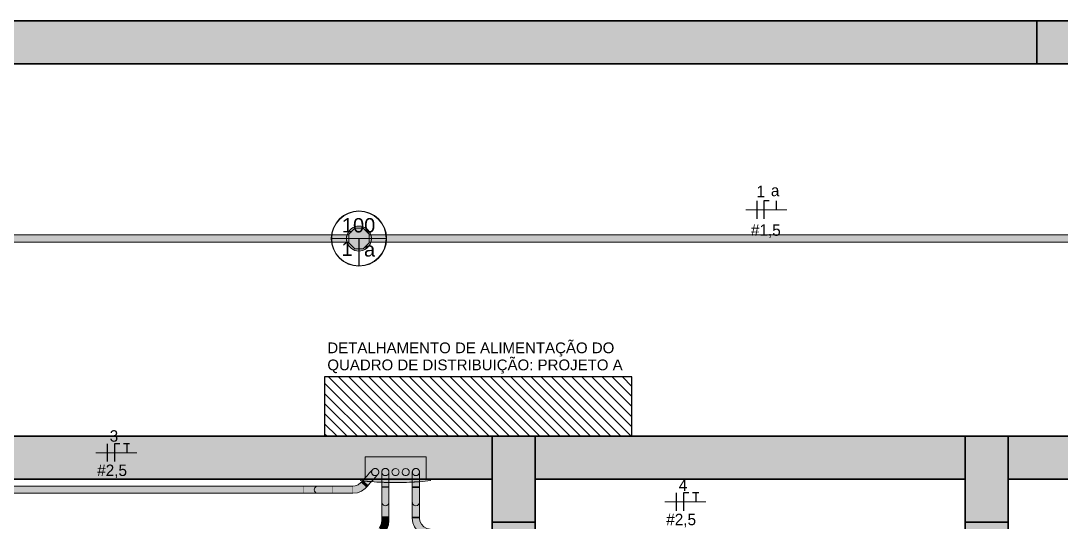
# Model space of a CAD drawing. Header units: metres. Extents: x 34 to 64.7, y -8.4 to 5.
# Drawn here: x 37.888 to 41.518, y 3.17 to 4.92 of the extents above; entities that cross this region are included whole.
import ezdxf

# ---------------------------------------------------------------- set-up
doc = ezdxf.new("R2010")
doc.units = ezdxf.units.M
doc.linetypes.add('Hidden 1_5', pattern=[0.0022, 0.0015, -0.0007])
for name, color, linetype, lineweight in [('A-COLS', 7, 'Continuous', 18), ('A-DETL', 7, 'Hidden 1_5', 18), ('A-DETL-GENF', 7, 'Continuous', 18), ('ARQ-PAR', 7, 'Continuous', 18), ('Dispositivos elétricos', 7, 'Continuous', 70), ('E-ELEC-EQPM', 7, 'Continuous', 70), ('E-LITE-EQPM-IDEN', 7, 'Continuous', 9), ('E-POWR-CNDT', 7, 'Continuous', 35), ('G-ANNO-TEXT', 7, 'Continuous', 9), ('Identificadores de dispositivos elétricos', 7, 'Continuous', 9), ('S-BEAM', 7, 'Continuous', 18)]:
    doc.layers.add(name, color=color, linetype=linetype, lineweight=lineweight)
for name, color, linetype, lineweight, true_color in [('A-DETL-THIN', 7, 'Continuous', 25, 0xc0c0c0), ('BASE ELETRICO__dwg', 7, 'Continuous', 18, 0x767676), ('Fase', 1, 'Continuous', 25, 0xff0000), ('Neutro', 5, 'Continuous', 25, 0x0000ff), ('Terra', 3, 'Continuous', 25, 0x00ff00)]:
    doc.layers.add(name, color=color, linetype=linetype, lineweight=lineweight, true_color=true_color)
doc.styles.add('Arial', font='arial.ttf', dxfattribs={"height": 0.05})
doc.styles.add('Arial_1', font='arial.ttf', dxfattribs={"height": 0.0375})
doc.styles.add('Century Gothic_1', font='GOTHIC.TTF', dxfattribs={"height": 0.04})

# ---------------------------------------------------------------- blocks, each defined once
blk = doc.blocks.new('IFC_ifc-1-PLANTA BAIXA - TÉRREO')
at = {"layer": 'A-COLS', "lineweight": 5, "true_color": 0xdfb68e, "transparency": 33554685}
for points in [[(41.4326, 4.77), (41.7326, 4.77), (41.7326, 4.92), (41.4326, 4.92)], [(39.6803, 3.17), (39.6826, 3.17), (39.6826, 3.47), (39.5326, 3.47), (39.5326, 3.17)], [(41.3326, 3.17), (41.3326, 3.47), (41.1826, 3.47), (41.1826, 3.17), (41.2648, 3.17)]]:
    blk.add_hatch(color=31, dxfattribs=at).paths.add_polyline_path(points)
at = {"layer": 'S-BEAM', "lineweight": 5, "true_color": 0xe6c9ab, "transparency": 33554675}
for points in [[(39.0466, 4.77), (41.4326, 4.77), (41.4326, 4.92), (36.7826, 4.92), (36.7826, 4.77), (38.4128, 4.77)], [(40.9479, 3.32), (41.1826, 3.32), (41.1826, 3.47), (39.6826, 3.47), (39.6826, 3.32), (40.3141, 3.32)], [(42.5868, 3.32), (43.7826, 3.32), (43.7826, 3.47), (43.7176, 3.47), (43.7176, 3.4672), (43.7221, 3.4672), (43.7221, 3.4642), (43.7176, 3.4642), (43.7176, 3.4571), (43.7181, 3.4571), (43.7181, 3.4329), (43.7176, 3.4329), (43.7175, 3.4225), (43.6981, 3.4225), (43.6981, 3.422), (43.6672, 3.422), (43.6672, 3.4225), (43.6476, 3.4226), (43.6476, 3.4329), (43.6472, 3.4329), (43.6471, 3.4423), (43.6324, 3.4508), (43.6261, 3.4546), (43.6145, 3.4607), (43.598, 3.47), (41.3326, 3.47), (41.3326, 3.32), (42.1476, 3.32), (42.1476, 3.3228), (42.1432, 3.3228), (42.1432, 3.3258), (42.1476, 3.3258), (42.1476, 3.3329), (42.1472, 3.3329), (42.1472, 3.3571), (42.1476, 3.3571), (42.1478, 3.3675), (42.1672, 3.3675), (42.1672, 3.368), (42.1981, 3.368), (42.1981, 3.3675), (42.2176, 3.3675), (42.2176, 3.3571), (42.2181, 3.3571), (42.2181, 3.3454), (42.2297, 3.3365), (42.2406, 3.3285), (42.2501, 3.3218), (42.2525, 3.32), (42.5852, 3.32)]]:
    blk.add_hatch(color=9, dxfattribs=at).paths.add_polyline_path(points)
h = blk.add_hatch(color=9, dxfattribs=at)
h.paths.add_polyline_path([(34.3326, 3.32), (35.2676, 3.32), (35.2676, 3.3228), (35.2632, 3.3228), (35.2632, 3.3258), (35.2676, 3.3258), (35.2676, 3.3329), (35.2672, 3.3329), (35.2672, 3.3571), (35.2676, 3.3571), (35.2678, 3.3675), (35.2872, 3.3675), (35.2872, 3.368), (35.3181, 3.368), (35.3181, 3.3675), (35.3376, 3.3674), (35.3376, 3.3571), (35.3381, 3.3571), (35.3381, 3.3329), (35.3376, 3.3329), (35.3376, 3.3258), (35.3421, 3.3258), (35.3421, 3.3228), (35.3376, 3.3228), (35.3376, 3.32), (35.8802, 3.32), (35.8804, 3.3402), (35.8801, 3.3493), (35.8804, 3.465), (35.8805, 3.47), (34.3326, 3.47)])
h.paths.add_polyline_path([(39.5326, 3.32), (39.5326, 3.47), (35.9049, 3.47), (35.9049, 3.4568), (35.9051, 3.4259), (35.9051, 3.3476), (35.9048, 3.3346), (35.9051, 3.32), (36.4676, 3.32), (36.4676, 3.3228), (36.4632, 3.3228), (36.4632, 3.3258), (36.4676, 3.3258), (36.4676, 3.3329), (36.4672, 3.3329), (36.4672, 3.3571), (36.4676, 3.3571), (36.4678, 3.3675), (36.4872, 3.3675), (36.4872, 3.368), (36.5181, 3.368), (36.5181, 3.3675), (36.5376, 3.3674), (36.5376, 3.3571), (36.5381, 3.3571), (36.5381, 3.3329), (36.5376, 3.3329), (36.5376, 3.3258), (36.5421, 3.3258), (36.5421, 3.3228), (36.5376, 3.3228), (36.5376, 3.32), (37.3076, 3.32), (37.3076, 3.3228), (37.3032, 3.3228), (37.3032, 3.3258), (37.3076, 3.3258), (37.3076, 3.3329), (37.3072, 3.3329), (37.3072, 3.3571), (37.3076, 3.3571), (37.3078, 3.3675), (37.3272, 3.3675), (37.3272, 3.368), (37.3581, 3.368), (37.3581, 3.3675), (37.3776, 3.3674), (37.3776, 3.3571), (37.3781, 3.3571), (37.3781, 3.3575), (37.4699, 3.3574), (37.4859, 3.3571), (37.4952, 3.3574), (37.5017, 3.3572), (37.504, 3.3575), (37.5073, 3.3571), (37.5109, 3.3554), (37.5131, 3.3535), (37.515, 3.3508), (37.5162, 3.3475), (37.5165, 3.345), (37.5163, 3.3418), (37.5165, 3.32), (39.0857, 3.32), (39.089, 3.3235), (39.089, 3.3987), (39.302, 3.3987), (39.302, 3.32), (39.3635, 3.32)])
h.paths.add_polyline_path([(37.3829, 3.32), (37.4915, 3.32), (37.4915, 3.3325), (37.3781, 3.3325), (37.3781, 3.3329), (37.3776, 3.3329), (37.3776, 3.3258), (37.3821, 3.3258), (37.3821, 3.3228), (37.3776, 3.3228), (37.3776, 3.32), (37.3826, 3.32)])
h = blk.add_hatch(color=9, dxfattribs=at)
h.paths.add_polyline_path([(39.5326, 2.775), (39.6826, 2.775), (39.6826, 3.1212), (39.5326, 3.1212), (39.5326, 2.7957)])
h.paths.add_polyline_path([(39.5326, 3.1462), (39.6826, 3.1462), (39.6826, 3.17), (39.5326, 3.17)])
h = blk.add_hatch(color=9, dxfattribs=at)
h.paths.add_polyline_path([(41.1826, 2.775), (41.3326, 2.775), (41.3326, 3.1188), (41.3298, 3.1199), (41.3191, 3.1212), (41.1826, 3.1212), (41.1826, 2.85)])
h.paths.add_polyline_path([(41.3326, 3.1449), (41.3326, 3.17), (41.1826, 3.17), (41.1826, 3.1462), (41.3201, 3.1462), (41.3323, 3.145)])
at = {"layer": 'A-COLS', "color": 9, "lineweight": 35, "true_color": 0xe5c8aa}
for p, q in [((41.4326, 4.92), (41.4326, 4.77)), ((41.4326, 4.77), (41.4326, 4.92)), ((41.4326, 4.92), (41.4326, 4.77)), ((41.4326, 4.77), (41.4326, 4.92)), ((39.5326, 3.47), (39.5326, 3.32)), ((39.5326, 3.32), (39.5326, 3.47)), ((39.6826, 3.32), (39.6826, 3.47)), ((39.6826, 3.47), (39.6826, 3.32)), ((39.6826, 3.32), (39.6826, 3.47)), ((39.6826, 3.47), (39.6826, 3.32)), ((39.6826, 3.32), (39.6826, 3.47)), ((39.6826, 3.47), (39.6826, 3.32)), ((41.1826, 3.47), (41.1826, 3.32)), ((41.1826, 3.32), (41.1826, 3.47)), ((41.1826, 3.47), (41.1826, 3.32)), ((41.1826, 3.32), (41.1826, 3.47)), ((41.1826, 3.47), (41.1826, 3.32)), ((41.1826, 3.32), (41.1826, 3.47)), ((41.3326, 3.32), (41.3326, 3.47)), ((41.3326, 3.47), (41.3326, 3.32)), ((39.5326, 3.32), (39.5326, 3.17)), ((39.5326, 3.17), (39.5326, 3.32)), ((39.6826, 3.17), (39.6826, 3.32)), ((39.6826, 3.32), (39.6826, 3.17)), ((39.6826, 3.17), (39.6826, 3.32)), ((39.6826, 3.32), (39.6826, 3.17)), ((41.1826, 3.32), (41.1826, 3.17)), ((41.1826, 3.17), (41.1826, 3.32)), ((41.1826, 3.32), (41.1826, 3.17)), ((41.1826, 3.17), (41.1826, 3.32)), ((41.3326, 3.2301), (41.3326, 3.32)), ((41.3326, 3.32), (41.3326, 3.2301)), ((39.5326, 3.17), (39.6826, 3.17)), ((39.6826, 3.17), (39.5326, 3.17)), ((39.5326, 3.17), (39.6826, 3.17)), ((39.6826, 3.17), (39.5326, 3.17)), ((39.5326, 3.17), (39.6826, 3.17)), ((39.6826, 3.17), (39.5326, 3.17)), ((41.1826, 3.17), (41.3326, 3.17)), ((41.3326, 3.17), (41.1826, 3.17)), ((41.1826, 3.17), (41.3326, 3.17)), ((41.3326, 3.17), (41.1826, 3.17)), ((41.1826, 3.17), (41.3326, 3.17)), ((41.3326, 3.17), (41.1826, 3.17))]:
    blk.add_line(p, q, dxfattribs=at)
at = {"layer": 'A-COLS', "color": 31, "lineweight": 35, "true_color": 0xdeb58e}
for p, q in [((41.7326, 4.92), (41.4326, 4.92)), ((41.4326, 4.92), (41.7326, 4.92)), ((41.7326, 4.92), (41.4326, 4.92)), ((41.4326, 4.92), (41.7326, 4.92)), ((41.4326, 4.77), (41.7326, 4.77)), ((41.7326, 4.77), (41.4326, 4.77)), ((41.4326, 4.77), (41.7326, 4.77)), ((41.7326, 4.77), (41.4326, 4.77)), ((39.6826, 3.47), (39.5326, 3.47)), ((39.5326, 3.47), (39.6826, 3.47)), ((39.6826, 3.47), (39.5326, 3.47)), ((39.5326, 3.47), (39.5326, 3.17)), ((39.5326, 3.17), (39.5326, 3.47)), ((39.5326, 3.47), (39.6826, 3.47)), ((39.6826, 3.47), (39.5326, 3.47)), ((39.5326, 3.47), (39.5326, 3.17)), ((39.5326, 3.17), (39.5326, 3.47)), ((39.5326, 3.47), (39.6826, 3.47)), ((41.3326, 3.47), (41.1826, 3.47)), ((41.1826, 3.47), (41.3326, 3.47)), ((41.3326, 3.47), (41.1826, 3.47)), ((41.1826, 3.47), (41.3326, 3.47)), ((41.3326, 3.47), (41.1826, 3.47)), ((41.1826, 3.47), (41.3326, 3.47)), ((41.3326, 3.17), (41.3326, 3.47)), ((41.3326, 3.47), (41.3326, 3.17)), ((41.3326, 3.17), (41.3326, 3.47)), ((41.3326, 3.47), (41.3326, 3.17)), ((41.3326, 3.17), (41.3326, 3.2301)), ((41.3326, 3.2301), (41.3326, 3.17))]:
    blk.add_line(p, q, dxfattribs=at)
at = {"layer": 'A-COLS', "color": 252, "lineweight": 35, "true_color": 0x8e8e8e}
for p, q in [((41.4326, 4.92), (41.4326, 4.77)), ((41.7326, 4.92), (41.4326, 4.92)), ((41.4326, 4.77), (41.7326, 4.77)), ((39.6826, 3.47), (39.5326, 3.47)), ((39.5326, 3.47), (39.5326, 3.17)), ((39.6826, 3.17), (39.6826, 3.47)), ((41.3326, 3.47), (41.1826, 3.47)), ((41.1826, 3.47), (41.1826, 3.17)), ((41.3326, 3.17), (41.3326, 3.47)), ((39.5326, 3.17), (39.6826, 3.17)), ((41.1826, 3.17), (41.3326, 3.17))]:
    blk.add_line(p, q, dxfattribs=at)
at = {"layer": 'A-COLS', "color": 9, "lineweight": 35, "true_color": 0xe1c6a9}
for p, q in [((39.6826, 3.17), (39.6826, 3.32)), ((39.6826, 3.32), (39.6826, 3.17)), ((41.1826, 3.32), (41.1826, 3.17)), ((41.1826, 3.17), (41.1826, 3.32))]:
    blk.add_line(p, q, dxfattribs=at)
at = {"layer": 'S-BEAM', "color": 9, "lineweight": 35, "true_color": 0xe5c8ab}
for p, q in [((41.4326, 4.92), (36.7826, 4.92)), ((36.7826, 4.92), (41.4326, 4.92)), ((36.7826, 4.92), (41.4326, 4.92)), ((41.4326, 4.92), (41.4326, 4.77)), ((41.4326, 4.77), (41.4326, 4.92)), ((41.4326, 4.92), (41.4326, 4.77)), ((41.4326, 4.77), (41.4326, 4.92)), ((41.4326, 4.77), (41.4326, 4.92)), ((36.7826, 4.77), (41.4326, 4.77)), ((36.7826, 4.77), (41.4326, 4.77)), ((36.7826, 4.77), (41.4326, 4.77)), ((34.3326, 3.47), (39.5326, 3.47)), ((39.5326, 3.47), (39.5326, 3.32)), ((39.5326, 3.32), (39.5326, 3.47)), ((39.5326, 3.32), (39.5326, 3.47)), ((39.6826, 3.47), (39.6826, 3.32)), ((39.6826, 3.32), (39.6826, 3.47)), ((41.1826, 3.47), (39.6826, 3.47)), ((39.6826, 3.47), (41.1826, 3.47)), ((39.6826, 3.47), (39.6826, 3.32)), ((39.6826, 3.32), (39.6826, 3.47)), ((41.1826, 3.47), (39.6826, 3.47)), ((39.6826, 3.47), (41.1826, 3.47)), ((39.6826, 3.47), (39.6826, 3.32)), ((39.6826, 3.32), (39.6826, 3.47)), ((39.6826, 3.47), (41.1826, 3.47)), ((39.6826, 3.47), (39.6826, 3.32)), ((41.1826, 3.47), (41.1826, 3.32)), ((41.1826, 3.32), (41.1826, 3.47)), ((41.1826, 3.47), (41.1826, 3.32)), ((41.1826, 3.32), (41.1826, 3.47)), ((41.1826, 3.47), (41.1826, 3.32)), ((41.1826, 3.32), (41.1826, 3.47)), ((41.1826, 3.32), (41.1826, 3.47)), ((41.3326, 3.47), (41.3326, 3.32)), ((41.3326, 3.32), (41.3326, 3.47)), ((41.3326, 3.47), (43.7826, 3.47)), ((41.3326, 3.47), (41.3326, 3.32)), ((34.3326, 3.32), (39.5326, 3.32)), ((39.6826, 3.32), (41.1826, 3.32)), ((39.6826, 3.32), (41.1826, 3.32)), ((39.6826, 3.32), (41.1826, 3.32)), ((39.6826, 3.32), (41.1826, 3.32)), ((39.6826, 3.32), (41.1826, 3.32)), ((41.3326, 3.32), (43.7826, 3.32)), ((39.5326, 3.17), (39.6826, 3.17)), ((39.6826, 3.17), (39.5326, 3.17)), ((39.5326, 0.3), (39.5326, 3.17)), ((39.6826, 3.17), (39.5326, 3.17)), ((39.6826, 0.3), (39.6826, 3.17)), ((41.1826, 3.17), (41.3326, 3.17)), ((41.3326, 3.17), (41.1826, 3.17)), ((41.1826, 0.3), (41.1826, 3.17)), ((41.3326, 3.17), (41.1826, 3.17)), ((41.3326, 0.3), (41.3326, 3.17))]:
    blk.add_line(p, q, dxfattribs=at)
at = {"layer": 'S-BEAM', "color": 9, "lineweight": 35, "true_color": 0xe3c7ab}
for p, q in [((41.4326, 4.92), (36.7826, 4.92)), ((36.7826, 4.92), (41.4326, 4.92)), ((36.7826, 4.77), (41.4326, 4.77)), ((36.7826, 4.77), (41.4326, 4.77)), ((39.5326, 3.47), (34.3326, 3.47)), ((34.3326, 3.47), (39.5326, 3.47)), ((41.1826, 3.47), (39.6826, 3.47)), ((39.6826, 3.47), (41.1826, 3.47)), ((43.7826, 3.47), (41.3326, 3.47)), ((41.3326, 3.47), (43.7826, 3.47)), ((34.3326, 3.32), (39.5326, 3.32)), ((34.3326, 3.32), (39.5326, 3.32)), ((39.6826, 3.32), (41.1826, 3.32)), ((39.6826, 3.32), (41.1826, 3.32)), ((41.3326, 3.32), (43.7826, 3.32)), ((41.3326, 3.32), (43.7826, 3.32)), ((39.5326, 3.17), (39.5326, 0.3)), ((39.5326, 0.3), (39.5326, 3.17)), ((39.6826, 0.3), (39.6826, 3.17)), ((39.6826, 0.3), (39.6826, 3.17)), ((41.1826, 3.17), (41.1826, 0.3)), ((41.1826, 0.3), (41.1826, 3.17)), ((41.3326, 0.3), (41.3326, 3.17)), ((41.3326, 0.3), (41.3326, 3.17))]:
    blk.add_line(p, q, dxfattribs=at)
at = {"layer": 'S-BEAM', "color": 253, "lineweight": 35, "true_color": 0xababab}
for p, q in [((41.4326, 4.92), (36.7826, 4.92)), ((41.4326, 4.92), (41.4326, 4.77)), ((36.7826, 4.77), (41.4326, 4.77)), ((39.5326, 3.47), (34.3326, 3.47)), ((39.6826, 3.32), (39.6826, 3.47)), ((41.1826, 3.47), (39.6826, 3.47)), ((41.1826, 3.47), (41.1826, 3.32)), ((43.7826, 3.47), (41.3326, 3.47)), ((34.3326, 3.32), (39.5326, 3.32)), ((39.6826, 3.32), (41.1826, 3.32)), ((41.3326, 3.32), (43.7826, 3.32)), ((39.5326, 3.17), (39.6826, 3.17)), ((39.5326, 3.17), (39.5326, 0.3)), ((39.6826, 0.3), (39.6826, 3.17)), ((41.1826, 3.17), (41.3326, 3.17)), ((41.1826, 3.17), (41.1826, 0.3)), ((41.3326, 0.3), (41.3326, 3.17))]:
    blk.add_line(p, q, dxfattribs=at)
at = {"layer": 'S-BEAM', "color": 31, "lineweight": 35, "true_color": 0xdeb58e}
for p, q in [((39.5326, 3.47), (39.5326, 3.32)), ((41.3326, 3.32), (41.3326, 3.47))]:
    blk.add_line(p, q, dxfattribs=at)
blk = doc.blocks.new('BASE ELETRICO__dwg-8227098-PLANTA BAIXA - TÉRREO')
at = {"layer": 'ARQ-PAR', "color": 252, "true_color": 0x8e8e8e}
blk.add_line((39.048, 3.32), (37.5329, 3.32), dxfattribs=at)
at = {"layer": 'ARQ-PAR', "color": 252, "true_color": 0x8e8e8e, "flags": 128}
for points in [[(33.9763, 0.2), (34.0326, 0.2), (34.0326, 4.92), (44.1168, 4.92)], [(36.4826, 4.92), (36.4826, 4.77), (41.7326, 4.77), (41.7326, 4.92)], [(35.9277, 3.47), (39.6826, 3.47), (39.6826, 3.1712)], [(43.5473, 3.47), (41.1826, 3.47), (41.1826, 3.1712)], [(39.5326, 3.1712), (39.5326, 3.32), (39.343, 3.32)], [(41.3326, 3.1667), (41.3326, 3.32), (42.1182, 3.32)]]:
    blk.add_lwpolyline(points, dxfattribs=at)
blk = doc.blocks.new('Quadro de Distribuição 6-8 Disjuntores de embutir em PVC - Quadro de Distribuição 6-8 Disjuntores de embutir em PVC-8292134-PLANTA BAIXA - TÉRREO')
at = {"layer": 'E-ELEC-EQPM', "lineweight": 18, "true_color": 0xfbfbfb}
h = blk.add_hatch(color=7, dxfattribs=at)
h.paths.add_polyline_path([(0.023, 0.0108), (-0.0409, 0.0108), (-0.0588, 0.0096), (-0.0586, 0), (0.0231, 0), (0.0233, 0.0108)])
h.paths.add_polyline_path([(0.0477, 0.0104), (0.0479, 0), (0.0766, 0), (0.0838, 0.0078), (0.0479, 0.0103)])
h.paths.add_polyline_path([(-0.0833, 0.0078), (-0.1225, 0.005), (-0.1225, 0), (-0.0834, 0), (-0.0833, 0.0065)])
h.paths.add_polyline_path([(0.115, 0.0055), (0.1098, 0), (0.1225, 0), (0.1225, 0.005), (0.1186, 0.0053)])
blk.add_hatch(color=7, dxfattribs=at).paths.add_polyline_path([(0.0103, 0), (-0.0586, 0), (-0.0586, -0.0035), (-0.0588, -0.0188), (-0.0585, -0.0251), (-0.059, -0.0284), (-0.0602, -0.0313), (-0.063, -0.0345), (-0.0657, -0.0362), (-0.0678, -0.0371), (-0.071, -0.0375), (-0.0742, -0.0371), (-0.0779, -0.0353), (-0.08, -0.0336), (-0.0818, -0.0313), (-0.0832, -0.0274), (-0.0833, -0.0236), (-0.0832, -0.0218), (-0.0832, -0.0188), (-0.0835, -0.0116), (-0.0835, 0), (-0.1065, 0), (-0.1065, -0.0787), (0.1065, -0.0787), (0.1065, -0.0035), (0.0877, -0.0245), (0.084, -0.0288), (0.0803, -0.0333), (0.0779, -0.0355), (0.0749, -0.0369), (0.0708, -0.0374), (0.0685, -0.0372), (0.0654, -0.0362), (0.0627, -0.0343), (0.0605, -0.0318), (0.0591, -0.0288), (0.0586, -0.0248), (0.0591, -0.0215), (0.0598, -0.0194), (0.0626, -0.0159), (0.0641, -0.0143), (0.0676, -0.0104), (0.0743, -0.0026), (0.0762, 0), (0.0479, 0), (0.0479, -0.0035), (0.0477, -0.0188), (0.048, -0.0251), (0.0475, -0.0284), (0.0463, -0.0313), (0.0435, -0.0345), (0.0417, -0.0358), (0.0387, -0.0371), (0.0355, -0.0375), (0.0323, -0.0371), (0.0286, -0.0353), (0.0265, -0.0336), (0.0247, -0.0313), (0.0233, -0.0274), (0.0232, -0.0236), (0.0233, -0.0218), (0.0233, -0.0188), (0.023, -0.0116), (0.023, 0), (0.0214, 0)])
at = {"layer": 'A-DETL'}
for p, q in [((-0.0834, 0), (-0.0587, 0)), ((0.0231, 0), (0.0478, 0)), ((0.0767, 0), (0.1097, 0)), ((0.1065, 0), (0.1065, -0.0034))]:
    blk.add_line(p, q, dxfattribs=at)
for centre, radius, start, end in [((0, -1.1325), 1.1441, 92.9497, 94.1732), ((0, -1.1325), 1.1441, 87.6124, 88.8271), ((0, -1.1325), 1.1441, 84.231, 85.7921), ((-0.071, -0.025), 0.0125, 360, 180), ((-0.071, -0.025), 0.0125, 195, 360), ((0.0355, -0.025), 0.0125, 360, 180), ((0.0355, -0.025), 0.0125, 195, 360), ((0.071, -0.025), 0.0125, 181.8582, 188.8803), ((0.071, -0.025), 0.0125, 166.8582, 173.8803), ((0.071, -0.025), 0.0125, 196.8582, 203.8803), ((0.071, -0.025), 0.0125, 152.0279, 158.8803), ((0.071, -0.025), 0.0125, 210, 218.8803), ((0.071, -0.025), 0.0125, 135, 142.5616), ((0.071, -0.025), 0.0125, 225, 233.8803), ((0.071, -0.025), 0.0125, 360, 129.0392), ((0.071, -0.025), 0.0125, 241.8582, 248.8803), ((0.071, -0.025), 0.0125, 300, 308.8803), ((0.071, -0.025), 0.0125, 315, 360), ((0.071, -0.025), 0.0125, 256.8582, 263.8803), ((0.071, -0.025), 0.0125, 271.8582, 278.8803), ((0.071, -0.025), 0.0125, 286.8582, 293.8803)]:
    blk.add_arc(centre, radius, start, end, dxfattribs=at)
at = {"layer": 'E-ELEC-EQPM', "lineweight": 18}
for p, q in [((-0.1225, 0.005), (-0.1225, 0)), ((-0.1225, 0), (-0.0834, 0)), ((-0.1065, -0.0787), (-0.1065, 0)), ((-0.0586, 0), (0.0231, 0)), ((0.0479, 0), (0.0766, 0)), ((0.1098, 0), (0.1225, 0)), ((0.1225, 0), (0.1225, 0.005)), ((0.1065, -0.0035), (0.1065, -0.0787)), ((0.1065, -0.0787), (-0.1065, -0.0787))]:
    blk.add_line(p, q, dxfattribs=at)
for centre, radius, start, end in [((0, -1.1325), 1.1441, 94.1757, 96.1468), ((0, -1.1325), 1.1441, 88.8295, 92.9472), ((0, -1.1325), 1.1441, 85.7946, 87.6099), ((0, -1.1325), 1.1441, 83.8532, 84.2285), ((-0.071, -0.025), 0.0125, 180, 195), ((-0.0355, -0.025), 0.0125, 360, 180), ((-0.0355, -0.025), 0.0125, 180, 360), ((0, -0.025), 0.0125, 360, 180), ((0, -0.025), 0.0125, 180, 360), ((0.0355, -0.025), 0.0125, 180, 195), ((0.071, -0.025), 0.0125, 174.1083, 180), ((0.071, -0.025), 0.0125, 180, 181.6302), ((0.071, -0.025), 0.0125, 189.1083, 196.6302), ((0.071, -0.025), 0.0125, 159.1083, 166.6302), ((0.071, -0.025), 0.0125, 204.1083, 210), ((0.071, -0.025), 0.0125, 142.7896, 151.7998), ((0.071, -0.025), 0.0125, 219.1083, 225), ((0.071, -0.025), 0.0125, 129.2672, 135), ((0.071, -0.025), 0.0125, 234.1083, 241.6302), ((0.071, -0.025), 0.0125, 294.1083, 300), ((0.071, -0.025), 0.0125, 309.1083, 315), ((0.071, -0.025), 0.0125, 249.1083, 256.6302), ((0.071, -0.025), 0.0125, 264.1083, 271.6302), ((0.071, -0.025), 0.0125, 279.1083, 286.6302)]:
    blk.add_arc(centre, radius, start, end, dxfattribs=at)
blk = doc.blocks.new('PVC Corrugado Amarelo_Caixa de Octogonal 4x4 - PVC Corrugado Amarelo_Caixa de Octogonal 4x4-V17-PLANTA BAIXA - TÉRREO')
at = {"layer": 'Dispositivos elétricos', "linetype": 'Hidden 1_5', "lineweight": 18, "true_color": 0xffff00}
h = blk.add_hatch(color=2, dxfattribs=at)
h.paths.add_polyline_path([(0, -0.0435), (0.0121, -0.0417), (0.0218, -0.0377), (0.0308, -0.0308), (0.038, -0.0209), (0.0415, -0.0125), (0.0358, -0.0125), (0.0358, -0.0148), (0.0148, -0.0358), (-0.0148, -0.0358), (-0.0358, -0.0148), (-0.0358, -0.0125), (-0.0415, -0.0125), (-0.0377, -0.0217), (-0.0308, -0.0308), (-0.0214, -0.0378), (-0.0113, -0.042), (-0.0016, -0.0433)])
h.paths.add_polyline_path([(-0.0381, 0.0125), (-0.0358, 0.0125), (-0.0358, 0.0148), (-0.0148, 0.0358), (0.0148, 0.0358), (0.0358, 0.0148), (0.0358, 0.0125), (0.0415, 0.0125), (0.0377, 0.0218), (0.0308, 0.0308), (0.0218, 0.0377), (0.0113, 0.042), (0, 0.0435), (-0.0121, 0.0417), (-0.0217, 0.0377), (-0.031, 0.0304), (-0.0377, 0.0218), (-0.0414, 0.0125), (-0.04, 0.0125)])
blk.add_hatch(color=2, dxfattribs=at).paths.add_polyline_path([(-0.0148, -0.0358), (0.0148, -0.0358), (0.0358, -0.0148), (0.0358, 0.0148), (0.0148, 0.0358), (-0.0148, 0.0358), (-0.0358, 0.0148), (-0.0358, -0.0148), (-0.0211, -0.0295)])
at = {"layer": 'A-DETL'}
for start, end in [(163.2919, 180), (180, 196.7081), (360, 16.7093), (343.2907, 360)]:
    blk.add_arc((0, 0), 0.0435, start, end, dxfattribs=at)
at = {"layer": 'Dispositivos elétricos', "lineweight": 18}
for p, q in [((-0.0148, 0.0358), (-0.0358, 0.0148)), ((-0.0358, 0.0148), (-0.0358, -0.0148)), ((0.0148, 0.0358), (-0.0148, 0.0358)), ((0.0358, 0.0148), (0.0148, 0.0358)), ((0.0358, -0.0148), (0.0358, 0.0148)), ((-0.0358, -0.0148), (-0.0148, -0.0358)), ((-0.0148, -0.0358), (0.0148, -0.0358)), ((0.0148, -0.0358), (0.0358, -0.0148))]:
    blk.add_line(p, q, dxfattribs=at)
for start, end in [(16.7748, 163.2263), (196.7737, 343.2252)]:
    blk.add_arc((0, 0), 0.0435, start, end, dxfattribs=at)
blk = doc.blocks.new('Tag de Luminárias de Teto 2 - Tag de Luminárias de Teto 2-3493498-PLANTA BAIXA - TÉRREO')
at = {"layer": 'E-LITE-EQPM-IDEN'}
for p, q in [((-0.00386, 0), (0.00386, 0)), ((-0.0038, 0.00001), (0.0038, 0.00001)), ((0, 0), (0, -0.00386)), ((-0.00004, -0.00001), (-0.0038, -0.00001)), ((-0.00004, -0.00381), (-0.00004, -0.00001)), ((0.00004, -0.00001), (0.00004, -0.00381)), ((0.0038, -0.00001), (0.00004, -0.00001))]:
    blk.add_line(p, q, dxfattribs=at)
blk.add_circle((0, 0), 0.00386, dxfattribs=at)
for centre, start, end in [((0, 0.00001), 360, 180), ((0, -0.00001), 180, 269.411), ((0, -0.00001), 270.589, 360)]:
    blk.add_arc(centre, 0.0038, start, end, dxfattribs=at)
blk = doc.blocks.new('Fiação_PEX_Tags Eletrical Fixtures - 2_ FNT-4480792-PLANTA BAIXA - TÉRREO')
at = {"layer": 'Fase'}
blk.add_line((-0.00098, 0.00125), (-0.00098, -0.00125), dxfattribs=at)
at = {"layer": 'Identificadores de dispositivos elétricos'}
blk.add_line((-0.00257, 0), (0.00315, 0), dxfattribs=at)
at = {"layer": 'Neutro'}
for p, q in [((0.00002, 0.00125), (0.00002, -0.00125)), ((0.00002, 0.00125), (0.00002, -0.00077)), ((0.00076, 0.00125), (0.00002, 0.00125))]:
    blk.add_line(p, q, dxfattribs=at)
at = {"layer": 'Terra'}
for p, q in [((0.00215, 0.00125), (0.00129, 0.00125)), ((0.00175, 0.00125), (0.00175, 0))]:
    blk.add_line(p, q, dxfattribs=at)
blk = doc.blocks.new('Fiação_PEX_Tags Lighting Fixture - 6_ FNR-4481217-PLANTA BAIXA - TÉRREO')
at = {"layer": 'E-LITE-EQPM-IDEN', "color": 1, "lineweight": 25, "true_color": 0xff0000}
blk.add_line((-0.00161, -0.0014), (-0.00161, -0.0039), dxfattribs=at)
at = {"layer": 'E-LITE-EQPM-IDEN', "color": 5, "lineweight": 25, "true_color": 0x0000ff}
for p, q in [((-0.00061, -0.0014), (-0.00061, -0.0039)), ((-0.00061, -0.0014), (-0.00061, -0.00342)), ((0.00011, -0.0014), (-0.00061, -0.0014))]:
    blk.add_line(p, q, dxfattribs=at)
at = {"layer": 'E-LITE-EQPM-IDEN', "lineweight": 25}
blk.add_line((0.00111, -0.0014), (0.00111, -0.00265), dxfattribs=at)
at = {"layer": 'E-LITE-EQPM-IDEN'}
for p in [(-0.00312, -0.00265), (-0.00312, -0.00265), (-0.00312, -0.00265), (-0.00312, -0.00265), (-0.00312, -0.00265), (-0.00312, -0.00265), (-0.00312, -0.00265), (-0.00312, -0.00265), (-0.00312, -0.00265), (-0.00312, -0.00265), (-0.00312, -0.00265), (-0.00312, -0.00265), (-0.00312, -0.00265), (-0.00312, -0.00265), (-0.00312, -0.00265), (-0.00312, -0.00265), (-0.00312, -0.00265), (-0.00312, -0.00265), (-0.00312, -0.00265), (-0.00312, -0.00265), (-0.00312, -0.00265), (-0.00312, -0.00265), (-0.00268, -0.00265)]:
    blk.add_line(p, (0.0026, -0.00265), dxfattribs=at)

msp = doc.modelspace()

# ---------------------------------------------------------------- hatches: boundary and pattern name
at = {"layer": 'A-DETL-GENF', "lineweight": 25}
h = msp.add_hatch(dxfattribs=at)
h.set_pattern_fill('FP_1', color=256, style=0, pattern_type=2)
h.set_pattern_definition([(135, (0, 0), (-0.01767767, -0.01767767), [])])
h.paths.add_polyline_path([(39.5326, 3.47), (40.0198, 3.47), (40.0198, 3.6771), (38.9481, 3.6771), (38.9481, 3.47), (39.3635, 3.47)])
at = {"layer": 'E-POWR-CNDT', "lineweight": 5, "true_color": 0xffff00}
for points in [[(37.779, 4.16), (39.0321, 4.16), (39.0321, 4.1725), (36.1037, 4.1725), (36.1037, 4.16), (36.5114, 4.16)], [(36.1037, 4.1475), (39.0321, 4.1475), (39.0321, 4.16), (36.1037, 4.16), (36.1037, 4.1479)], [(39.6803, 4.16), (42.0321, 4.16), (42.0321, 4.1725), (39.1037, 4.1725), (39.1037, 4.16), (39.3635, 4.16)], [(39.1037, 4.1475), (42.0321, 4.1475), (42.0321, 4.16), (39.1037, 4.16), (39.1037, 4.1479)], [(39.0912, 3.3077), (39.1328, 3.3543), (39.1296, 3.3563), (39.127, 3.3572), (39.1229, 3.3573), (39.12, 3.3566), (39.1172, 3.3551), (39.1141, 3.3522), (39.1078, 3.3445), (39.0986, 3.3347), (39.0857, 3.32), (39.0819, 3.316), (39.0904, 3.3084)], [(39.1005, 3.2994), (39.1095, 3.31), (39.1258, 3.3278), (39.1323, 3.3354), (39.1343, 3.3375), (39.1364, 3.3415), (39.1368, 3.3435), (39.1368, 3.3465), (39.1361, 3.3495), (39.1349, 3.3519), (39.1328, 3.3543), (39.0912, 3.3077), (39.1002, 3.2997)], [(39.1475, 3.295), (39.16, 3.295), (39.16, 3.3575), (39.1565, 3.357), (39.1537, 3.3558), (39.1511, 3.3538), (39.1492, 3.3513), (39.1478, 3.3476), (39.1475, 3.3435), (39.1478, 3.3333), (39.1476, 3.32), (39.1477, 3.3016)], [(39.16, 3.295), (39.1725, 3.2952), (39.1722, 3.3092), (39.1724, 3.3334), (39.1722, 3.3431), (39.1725, 3.345), (39.1717, 3.3491), (39.1703, 3.3519), (39.1679, 3.3545), (39.1654, 3.3562), (39.1622, 3.3572), (39.16, 3.3575), (39.16, 3.3072)], [(39.254, 3.295), (39.2665, 3.295), (39.2665, 3.3575), (39.2632, 3.3571), (39.2602, 3.3558), (39.2576, 3.3538), (39.2557, 3.3513), (39.2543, 3.3476), (39.254, 3.3435), (39.2543, 3.3333), (39.2541, 3.3189), (39.2542, 3.3016)], [(39.279, 3.295), (39.2787, 3.3092), (39.2789, 3.3334), (39.2787, 3.3431), (39.279, 3.345), (39.2782, 3.3491), (39.2768, 3.3519), (39.2744, 3.3545), (39.2721, 3.3561), (39.2687, 3.3572), (39.2665, 3.3575), (39.2665, 3.295), (39.279, 3.295)], [(39.047, 3.2708), (39.06, 3.2722), (39.0734, 3.2768), (39.0839, 3.2828), (39.0936, 3.2916), (39.0749, 3.3083), (39.0623, 3.2991), (39.047, 3.2958), (39.047, 3.2712)], [(39.0936, 3.2916), (39.0943, 3.2924), (39.0756, 3.309), (39.0749, 3.3083), (39.0933, 3.2919)], [(39.0849, 3.3007), (39.0905, 3.307), (39.0812, 3.3153), (39.0756, 3.309), (39.0843, 3.3013)], [(39.0905, 3.307), (39.0912, 3.3077), (39.0819, 3.316), (39.0812, 3.3153), (39.0897, 3.3077)], [(39.0943, 3.2924), (39.0998, 3.2986), (39.0905, 3.307), (39.0849, 3.3007), (39.0939, 3.2927)], [(39.0998, 3.2986), (39.1005, 3.2994), (39.0912, 3.3077), (39.0905, 3.307), (39.0995, 3.2989)], [(38.873, 3.2833), (38.873, 3.2958), (37.555, 3.2958), (37.555, 3.2833), (38.8683, 3.2833)], [(38.4128, 3.2708), (38.873, 3.2708), (38.873, 3.2833), (37.555, 3.2833), (37.555, 3.2708), (37.779, 3.2708)], [(38.873, 3.2833), (38.874, 3.2833), (38.874, 3.2958), (38.873, 3.2958), (38.873, 3.2864)], [(38.873, 3.2708), (38.874, 3.2708), (38.874, 3.2833), (38.873, 3.2833), (38.873, 3.2712)], [(38.886, 3.2833), (38.9365, 3.2833), (38.9361, 3.2865), (38.9349, 3.2895), (38.9324, 3.2925), (38.9302, 3.2941), (38.9265, 3.2955), (38.924, 3.2958), (38.9211, 3.2954), (38.9037, 3.2957), (38.8881, 3.2955), (38.874, 3.2956), (38.874, 3.2833), (38.8858, 3.2833)], [(38.874, 3.2708), (38.8958, 3.271), (38.9054, 3.2712), (38.9161, 3.2709), (38.9216, 3.2711), (38.924, 3.2708), (38.9277, 3.2714), (38.931, 3.273), (38.9333, 3.2749), (38.9349, 3.277), (38.9361, 3.28), (38.9365, 3.2833), (38.874, 3.2833), (38.874, 3.2708)], [(38.974, 3.2833), (38.974, 3.2958), (38.9605, 3.2955), (38.9402, 3.2956), (38.9303, 3.2955), (38.9265, 3.2955), (38.9277, 3.2952), (38.931, 3.2935), (38.9333, 3.2916), (38.9349, 3.2895), (38.9361, 3.2865), (38.9365, 3.2833), (38.9673, 3.2833)], [(38.974, 3.2708), (38.974, 3.2833), (38.9365, 3.2833), (38.9361, 3.28), (38.9348, 3.277), (38.9325, 3.2742), (38.9303, 3.2725), (38.9265, 3.2711), (38.9277, 3.2711), (38.9325, 3.271), (38.9421, 3.2708), (38.9553, 3.271), (38.9673, 3.271)], [(38.975, 3.2833), (38.975, 3.2958), (38.974, 3.2958), (38.974, 3.2833)], [(38.975, 3.2708), (38.975, 3.2833), (38.974, 3.2833), (38.974, 3.2708)], [(39.0069, 3.2833), (39.046, 3.2833), (39.046, 3.2958), (38.975, 3.2958), (38.975, 3.2833), (38.9871, 3.2833)], [(39.046, 3.2708), (39.046, 3.2833), (38.975, 3.2833), (38.975, 3.2708), (39.0069, 3.2708)], [(39.0466, 3.2708), (39.047, 3.2708), (39.047, 3.2958), (39.046, 3.2958), (39.046, 3.2708)], [(39.1551, 3.294), (39.16, 3.294), (39.16, 3.295), (39.1475, 3.295), (39.1477, 3.294), (39.1537, 3.294)], [(39.1541, 3.291), (39.16, 3.291), (39.16, 3.294), (39.1475, 3.294), (39.1477, 3.291), (39.1537, 3.291)], [(39.1477, 3.29), (39.16, 3.29), (39.16, 3.291), (39.1475, 3.291), (39.1475, 3.29)], [(39.1479, 3.2429), (39.1479, 3.2432), (39.1498, 3.2471), (39.1513, 3.249), (39.1537, 3.2508), (39.1567, 3.2521), (39.16, 3.2525), (39.16, 3.29), (39.1475, 3.29), (39.1477, 3.267), (39.1476, 3.2477), (39.1479, 3.2431)], [(39.1662, 3.294), (39.1725, 3.294), (39.1725, 3.295), (39.16, 3.295), (39.16, 3.294), (39.1661, 3.294)], [(39.1654, 3.291), (39.1725, 3.291), (39.1725, 3.294), (39.16, 3.294), (39.16, 3.291), (39.165, 3.291)], [(39.1662, 3.29), (39.1725, 3.29), (39.1725, 3.291), (39.16, 3.291), (39.16, 3.29), (39.1654, 3.29)], [(39.1721, 3.2429), (39.1722, 3.2561), (39.1721, 3.2642), (39.1725, 3.2762), (39.1725, 3.29), (39.16, 3.29), (39.16, 3.2525), (39.1632, 3.2521), (39.1669, 3.2503), (39.169, 3.2486), (39.1708, 3.2463), (39.1721, 3.2432)], [(39.254, 3.294), (39.2665, 3.294), (39.2665, 3.295), (39.254, 3.295)], [(39.2665, 3.2906), (39.2665, 3.294), (39.254, 3.294), (39.2542, 3.2906), (39.2644, 3.2906)], [(39.2542, 3.2896), (39.2665, 3.2896), (39.2665, 3.2906), (39.254, 3.2906), (39.254, 3.2896)], [(39.2544, 3.2425), (39.2544, 3.2428), (39.2563, 3.2467), (39.2578, 3.2485), (39.2602, 3.2504), (39.2632, 3.2516), (39.2665, 3.2521), (39.2665, 3.2896), (39.254, 3.2896), (39.2542, 3.2665), (39.2541, 3.2472), (39.2544, 3.2427)], [(39.2753, 3.294), (39.279, 3.294), (39.279, 3.295), (39.2665, 3.295), (39.2665, 3.294), (39.2752, 3.294)], [(39.279, 3.2906), (39.279, 3.294), (39.2665, 3.294), (39.2665, 3.2906), (39.279, 3.2906)], [(39.2753, 3.2896), (39.279, 3.2896), (39.279, 3.2906), (39.2665, 3.2906), (39.2665, 3.2896), (39.2748, 3.2896)], [(39.2786, 3.2424), (39.2787, 3.2557), (39.2786, 3.2637), (39.279, 3.2758), (39.279, 3.2896), (39.2665, 3.2896), (39.2665, 3.2521), (39.2697, 3.2516), (39.2734, 3.2499), (39.2755, 3.2482), (39.2773, 3.2458), (39.2786, 3.2428)], [(39.16, 3.19), (39.16, 3.2525), (39.1567, 3.2521), (39.1537, 3.2508), (39.1511, 3.2488), (39.1491, 3.2462), (39.1479, 3.2432), (39.1475, 3.2385), (39.1478, 3.2283), (39.1476, 3.2156), (39.1478, 3.1981), (39.1475, 3.19), (39.1567, 3.19)], [(39.16, 3.19), (39.1725, 3.19), (39.1722, 3.2037), (39.1724, 3.2284), (39.1722, 3.2381), (39.1724, 3.2403), (39.1714, 3.2448), (39.1703, 3.2469), (39.1679, 3.2495), (39.1654, 3.2512), (39.1632, 3.2521), (39.16, 3.2525), (39.16, 3.191)], [(39.254, 3.1896), (39.2665, 3.1896), (39.2665, 3.2521), (39.2632, 3.2516), (39.2602, 3.2504), (39.2576, 3.2484), (39.2556, 3.2457), (39.2544, 3.2428), (39.254, 3.238), (39.2543, 3.2279), (39.2541, 3.2152), (39.2543, 3.1977), (39.254, 3.191)], [(39.2787, 3.1896), (39.279, 3.1896), (39.2787, 3.2033), (39.2789, 3.2279), (39.2787, 3.2376), (39.2789, 3.2398), (39.2779, 3.2444), (39.2768, 3.2465), (39.2744, 3.2491), (39.272, 3.2507), (39.2697, 3.2516), (39.2665, 3.2521), (39.2665, 3.1896), (39.2786, 3.1896)], [(39.1566, 3.1328), (39.164, 3.1432), (39.1684, 3.1524), (39.1716, 3.1644), (39.1725, 3.1744), (39.1475, 3.1744), (39.145, 3.1611), (39.1379, 3.1495), (39.1563, 3.1331)], [(39.16, 3.189), (39.1597, 3.19), (39.1475, 3.19), (39.1475, 3.189), (39.1578, 3.189)], [(39.16, 3.1754), (39.16, 3.189), (39.1475, 3.189), (39.1477, 3.1754), (39.1578, 3.1754)], [(39.1511, 3.1744), (39.1725, 3.1744), (39.1725, 3.1754), (39.1475, 3.1754), (39.1475, 3.1744), (39.1507, 3.1744)], [(39.1722, 3.189), (39.1725, 3.189), (39.1725, 3.19), (39.16, 3.19), (39.16, 3.189), (39.1721, 3.189)], [(39.1719, 3.1754), (39.1725, 3.1754), (39.1725, 3.189), (39.16, 3.189), (39.16, 3.1754), (39.1714, 3.1754)], [(39.2665, 3.1886), (39.2665, 3.1896), (39.254, 3.1896), (39.254, 3.1886), (39.2655, 3.1886)], [(39.2581, 3.1847), (39.2665, 3.1847), (39.2665, 3.1886), (39.254, 3.1886), (39.254, 3.1847), (39.2578, 3.1847)], [(39.2544, 3.1837), (39.279, 3.1837), (39.2787, 3.1847), (39.254, 3.1847), (39.254, 3.1837)], [(39.2786, 3.1886), (39.279, 3.1887), (39.2787, 3.1896), (39.2665, 3.1896), (39.2665, 3.1886), (39.2784, 3.1886)], [(39.2727, 3.1847), (39.279, 3.1847), (39.2787, 3.1886), (39.2665, 3.1886), (39.2666, 3.1847), (39.2727, 3.1847)]]:
    msp.add_hatch(color=2, dxfattribs=at).paths.add_polyline_path(points)
h = msp.add_hatch(color=2, dxfattribs=at)
h.paths.add_polyline_path([(39.3165, 3.1216), (39.3165, 3.1462), (39.3061, 3.1478), (39.2969, 3.1518), (39.29, 3.1572), (39.284, 3.165), (39.2803, 3.174), (39.2787, 3.1837), (39.254, 3.1837), (39.2552, 3.1715), (39.2589, 3.1595), (39.2645, 3.149), (39.2727, 3.1392), (39.2818, 3.1317), (39.2926, 3.126), (39.3043, 3.1224), (39.3122, 3.1216)])
h.paths.add_polyline_path([(39.3165, 3.1212), (39.3165, 3.1216), (39.3122, 3.1216)])

# ---------------------------------------------------------------- linework, layer by layer
at = {"layer": 'A-DETL', "color": 57, "true_color": 0x808040, "flags": 128}
for points in [[(38.9115, 3.2833), (38.9135, 3.2899), (38.9186, 3.2946), (38.9236, 3.2957)], [(38.9235, 3.2709), (38.9174, 3.2727), (38.9128, 3.2779), (38.9115, 3.2833)], [(39.16, 3.2275), (39.1533, 3.2294), (39.1487, 3.2346), (39.1476, 3.2396)], [(39.1723, 3.2395), (39.1706, 3.2333), (39.1654, 3.2287), (39.16, 3.2275)], [(39.2665, 3.2271), (39.2598, 3.229), (39.2552, 3.2342), (39.2541, 3.2392)], [(39.2788, 3.239), (39.2771, 3.2329), (39.2719, 3.2283), (39.2665, 3.2271)]]:
    msp.add_lwpolyline(points, dxfattribs=at)
at = {"layer": 'A-DETL-THIN'}
for p, q in [((40.0198, 3.6771), (38.9481, 3.6771)), ((38.9481, 3.6771), (38.9481, 3.47)), ((40.0198, 3.47), (40.0198, 3.6771)), ((38.9481, 3.47), (40.0198, 3.47))]:
    msp.add_line(p, q, dxfattribs=at)
at = {"layer": 'E-LITE-EQPM-IDEN'}
msp.add_line((39.1114, 4.16), (39.1645, 4.16), dxfattribs=at)
at = {"layer": 'E-POWR-CNDT', "color": 57, "lineweight": 18, "true_color": 0x808040}
for p, q in [((39.0321, 4.1725), (36.1037, 4.1725)), ((36.1037, 4.1475), (39.0321, 4.1475)), ((42.0321, 4.1725), (39.1037, 4.1725)), ((39.1037, 4.1475), (42.0321, 4.1475)), ((39.0756, 3.309), (39.0749, 3.3083)), ((39.0812, 3.3153), (39.0756, 3.309)), ((39.0819, 3.316), (39.0812, 3.3153)), ((38.873, 3.2958), (37.555, 3.2958)), ((37.555, 3.2708), (38.873, 3.2708)), ((38.874, 3.2958), (38.873, 3.2958)), ((38.873, 3.2708), (38.874, 3.2708)), ((38.975, 3.2958), (38.974, 3.2958)), ((38.974, 3.2708), (38.975, 3.2708)), ((39.046, 3.2958), (38.975, 3.2958)), ((38.975, 3.2708), (39.046, 3.2708)), ((39.047, 3.2958), (39.046, 3.2958)), ((39.046, 3.2708), (39.047, 3.2708)), ((39.0936, 3.2916), (39.0943, 3.2924)), ((39.0943, 3.2924), (39.0998, 3.2986)), ((39.0998, 3.2986), (39.1005, 3.2994)), ((39.1475, 3.295), (39.1475, 3.294)), ((39.1475, 3.294), (39.1475, 3.291)), ((39.1475, 3.291), (39.1475, 3.29)), ((39.1725, 3.294), (39.1725, 3.295)), ((39.1725, 3.291), (39.1725, 3.294)), ((39.1725, 3.29), (39.1725, 3.291)), ((39.254, 3.295), (39.254, 3.294)), ((39.254, 3.294), (39.254, 3.2906)), ((39.254, 3.2906), (39.254, 3.2896)), ((39.279, 3.294), (39.279, 3.295)), ((39.279, 3.2906), (39.279, 3.294)), ((39.279, 3.2896), (39.279, 3.2906)), ((39.1475, 3.19), (39.1475, 3.189)), ((39.1475, 3.189), (39.1475, 3.1754)), ((39.1475, 3.1754), (39.1475, 3.1744)), ((39.1725, 3.189), (39.1725, 3.19)), ((39.1725, 3.1754), (39.1725, 3.189)), ((39.1725, 3.1744), (39.1725, 3.1754)), ((39.254, 3.1896), (39.254, 3.1886)), ((39.254, 3.1886), (39.254, 3.1847)), ((39.254, 3.1847), (39.254, 3.1837)), ((39.279, 3.1886), (39.279, 3.1896)), ((39.279, 3.1847), (39.279, 3.1886)), ((39.279, 3.1837), (39.279, 3.1847))]:
    msp.add_line(p, q, dxfattribs=at)
at = {"layer": 'E-POWR-CNDT', "color": 57, "lineweight": 18, "true_color": 0x808040, "flags": 128}
for points in [[(39.1152, 3.3533), (39.1138, 3.3519), (39.11, 3.3476), (39.104, 3.3408), (39.0962, 3.3321), (39.0873, 3.3221), (39.0819, 3.316)], [(39.1475, 3.345), (39.1475, 3.343), (39.1475, 3.3373), (39.1475, 3.3282), (39.1475, 3.3166), (39.1475, 3.3032), (39.1475, 3.295)], [(39.1725, 3.295), (39.1725, 3.3089), (39.1725, 3.3217), (39.1725, 3.3324), (39.1725, 3.3401), (39.1725, 3.3443), (39.1725, 3.345)], [(39.254, 3.345), (39.254, 3.343), (39.254, 3.3373), (39.254, 3.3282), (39.254, 3.3166), (39.254, 3.3032), (39.254, 3.295)], [(39.279, 3.295), (39.279, 3.3089), (39.279, 3.3217), (39.279, 3.3324), (39.279, 3.3401), (39.279, 3.3443), (39.279, 3.345)], [(39.0749, 3.3083), (39.0655, 3.3007), (39.0541, 3.2965), (39.047, 3.2958)], [(39.1005, 3.2994), (39.1097, 3.3097), (39.1183, 3.3193), (39.1254, 3.3272), (39.1305, 3.333), (39.1334, 3.3362), (39.1338, 3.3367)], [(38.924, 3.2958), (38.9221, 3.2958), (38.9163, 3.2958), (38.9073, 3.2958), (38.8956, 3.2958), (38.8822, 3.2958), (38.874, 3.2958)], [(38.874, 3.2708), (38.8879, 3.2708), (38.9007, 3.2708), (38.9114, 3.2708), (38.9191, 3.2708), (38.9234, 3.2708), (38.924, 3.2708)], [(38.924, 3.2958), (38.926, 3.2958), (38.9317, 3.2958), (38.9408, 3.2958), (38.9525, 3.2958), (38.9658, 3.2958), (38.974, 3.2958)], [(38.974, 3.2708), (38.9602, 3.2708), (38.9474, 3.2708), (38.9367, 3.2708), (38.9289, 3.2708), (38.9247, 3.2708), (38.924, 3.2708)], [(39.047, 3.2708), (39.0625, 3.2727), (39.0771, 3.2785), (39.0898, 3.2877), (39.0936, 3.2916)], [(39.1475, 3.24), (39.1475, 3.242), (39.1475, 3.2477), (39.1475, 3.2568), (39.1475, 3.2684), (39.1475, 3.2818), (39.1475, 3.29)], [(39.1725, 3.29), (39.1725, 3.2761), (39.1725, 3.2633), (39.1725, 3.2526), (39.1725, 3.2449), (39.1725, 3.2407), (39.1725, 3.24)], [(39.254, 3.2396), (39.254, 3.2415), (39.254, 3.2473), (39.254, 3.2563), (39.254, 3.268), (39.254, 3.2814), (39.254, 3.2896)], [(39.279, 3.2896), (39.279, 3.2757), (39.279, 3.2629), (39.279, 3.2522), (39.279, 3.2444), (39.279, 3.2402), (39.279, 3.2396)], [(39.1475, 3.24), (39.1475, 3.238), (39.1475, 3.2323), (39.1475, 3.2232), (39.1475, 3.2116), (39.1475, 3.1982), (39.1475, 3.19)], [(39.1725, 3.19), (39.1725, 3.2039), (39.1725, 3.2167), (39.1725, 3.2274), (39.1725, 3.2351), (39.1725, 3.2393), (39.1725, 3.24)], [(39.254, 3.2396), (39.254, 3.2376), (39.254, 3.2318), (39.254, 3.2228), (39.254, 3.2111), (39.254, 3.1977), (39.254, 3.1896)], [(39.279, 3.1896), (39.279, 3.2034), (39.279, 3.2162), (39.279, 3.2269), (39.279, 3.2347), (39.279, 3.2389), (39.279, 3.2396)], [(39.1475, 3.1744), (39.1455, 3.1625), (39.1398, 3.1518), (39.1379, 3.1495)], [(39.1566, 3.1328), (39.1655, 3.1457), (39.1709, 3.1605), (39.1725, 3.1744)], [(39.254, 3.1837), (39.2559, 3.1682), (39.2617, 3.1536), (39.2709, 3.1409), (39.283, 3.1309), (39.2972, 3.1242), (39.3126, 3.1213), (39.3165, 3.1212)], [(39.3165, 3.1462), (39.3045, 3.1482), (39.2938, 3.1539), (39.2855, 3.1626), (39.2804, 3.1736), (39.279, 3.1837)]]:
    msp.add_lwpolyline(points, dxfattribs=at)

# ---------------------------------------------------------------- block references
at = {"lineweight": 5}
msp.add_blockref('IFC_ifc-1-PLANTA BAIXA - TÉRREO', (0, 0), dxfattribs=at)
at = {"layer": 'A-DETL'}
msp.add_blockref('PVC Corrugado Amarelo_Caixa de Octogonal 4x4 - PVC Corrugado Amarelo_Caixa de Octogonal 4x4-V17-PLANTA BAIXA - TÉRREO', (39.0679, 4.16), dxfattribs=at)
at = {"layer": 'A-DETL', "rotation": 180}
msp.add_blockref('Quadro de Distribuição 6-8 Disjuntores de embutir em PVC - Quadro de Distribuição 6-8 Disjuntores de embutir em PVC-8292134-PLANTA BAIXA - TÉRREO', (39.1955, 3.32), dxfattribs=at)
at = {"layer": 'BASE ELETRICO__dwg', "color": 252, "true_color": 0x8e8e8e}
msp.add_blockref('BASE ELETRICO__dwg-8227098-PLANTA BAIXA - TÉRREO', (0, 0), dxfattribs=at)
at = {"layer": 'E-LITE-EQPM-IDEN', "xscale": 24.99999999999999, "yscale": 24.99999999999999, "zscale": 24.99999999999999}
for name, p in [('Fiação_PEX_Tags Lighting Fixture - 6_ FNR-4481217-PLANTA BAIXA - TÉRREO', (40.4959, 4.3265)), ('Tag de Luminárias de Teto 2 - Tag de Luminárias de Teto 2-3493498-PLANTA BAIXA - TÉRREO', (39.0679, 4.16))]:
    msp.add_blockref(name, p, dxfattribs=at)
at = {"layer": 'Identificadores de dispositivos elétricos', "color": 1, "true_color": 0xff0000, "xscale": 24.99999999999999, "yscale": 24.99999999999999, "zscale": 24.99999999999999}
for p in [(38.2142, 3.4126), (40.1994, 3.2409)]:
    msp.add_blockref('Fiação_PEX_Tags Eletrical Fixtures - 2_ FNT-4480792-PLANTA BAIXA - TÉRREO', p, dxfattribs=at)

# ---------------------------------------------------------------- texts
at = {"layer": 'E-LITE-EQPM-IDEN', "attachment_point": 1}
for s, insert, char_height, width, style in [('1', (40.4544, 4.3444), 0.04, 0.03808, 'Century Gothic_1'), ('a', (40.5048, 4.3478), 0.04, 0.048101, 'Century Gothic_1'), ('100', (39.0083, 4.2313), 0.05, 0.144304, 'Arial'), ('#1,5', (40.4352, 4.2096), 0.04, 0.144304, 'Century Gothic_1'), ('1', (39.0072, 4.1492), 0.05, 0.048101, 'Arial'), ('a', (39.0855, 4.1472), 0.05, 0.048101, 'Arial')]:
    msp.add_mtext(s, dxfattribs=dict(at, insert=insert, char_height=char_height, width=width, style=style))
at = {"layer": 'G-ANNO-TEXT', "char_height": 0.0375, "attachment_point": 1, "style": 'Arial_1'}
for s, insert, width in [('DETALHAMENTO DE ALIMENTAÇÃO DO ', (38.9576, 3.7973), 1.236603), ('QUADRO DE DISTRIBUIÇÃO: PROJETO A', (38.9576, 3.7378), 1.254641)]:
    msp.add_mtext(s, dxfattribs=dict(at, insert=insert, width=width))
at = {"layer": 'Identificadores de dispositivos elétricos', "char_height": 0.04, "attachment_point": 1, "style": 'Century Gothic_1'}
for s, insert, width in [('3', (38.1983, 3.491), 0.03808), ('#2,5', (38.1546, 3.3712), 0.144304), ('4', (40.1836, 3.3194), 0.03808), ('#2,5', (40.1398, 3.1995), 0.144304)]:
    msp.add_mtext(s, dxfattribs=dict(at, insert=insert, width=width))

doc.saveas('drawing.dxf')
